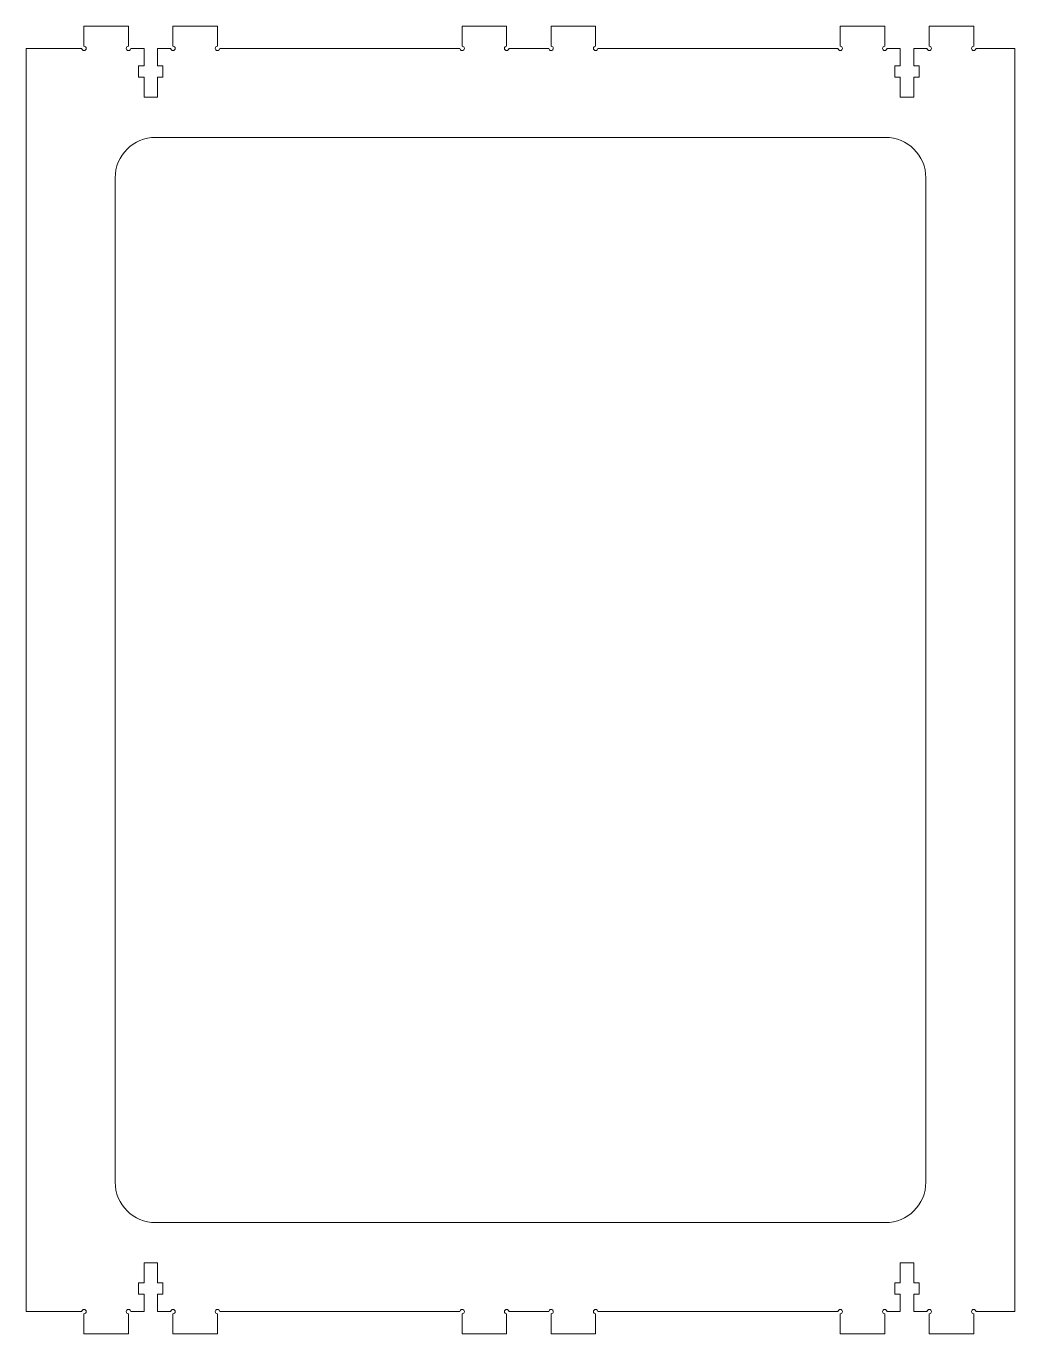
# Model space of a CAD drawing. Header units: millimetres. Extents: x -299 to 275, y -145 to 149.
# Drawn here: x -299 to -76.8, y -145 to 149 of the extents above; entities that cross this region are included whole.
import ezdxf

# ---------------------------------------------------------------- set-up
doc = ezdxf.new("R2010")
doc.units = ezdxf.units.MM
doc.header["$MEASUREMENT"] = 0
doc.layers.add('Layer 1', color=7, linetype='Continuous')

msp = doc.modelspace()

# ---------------------------------------------------------------- linework, layer by layer
at = {"layer": 'Layer 1', "color": 250, "lineweight": 9}
for points, knots in [([(-76.7589, 144), (-76.7589, 144), (-76.7589, -140), (-76.7589, -140), (-76.7589, -140), (-76.7589, -140), (-83, -140), (-83, -140), (-83, -140), (-83, -140), (-84, -140), (-84, -140), (-84, -140), (-84, -140), (-85.5, -140), (-85.5, -140), (-85.5, -140), (-85.5, -139.7239), (-85.7239, -139.5), (-86, -139.5), (-86, -139.5), (-86.2761, -139.5), (-86.5, -139.7239), (-86.5, -140), (-86.5, -140), (-86.5, -140.2761), (-86.2761, -140.5), (-86, -140.5), (-86, -140.5), (-86, -140.5), (-86, -145), (-86, -145), (-86, -145), (-86, -145), (-96, -145), (-96, -145), (-96, -145), (-96, -145), (-96, -140.5), (-96, -140.5), (-96, -140.5), (-95.7239, -140.5), (-95.5, -140.2761), (-95.5, -140), (-95.5, -140), (-95.5, -139.7239), (-95.7239, -139.5), (-96, -139.5), (-96, -139.5), (-96.2761, -139.5), (-96.5, -139.7239), (-96.5, -140), (-96.5, -140), (-96.5, -140), (-99.5, -140), (-99.5, -140), (-99.5, -140), (-99.5, -140), (-99.5, -136.0553), (-99.5, -136.0553), (-99.5, -136.0553), (-99.5, -136.0553), (-98.25, -136.0553), (-98.25, -136.0553), (-98.25, -136.0553), (-98.25, -136.0553), (-98.25, -133.5553), (-98.25, -133.5553), (-98.25, -133.5553), (-98.25, -133.5553), (-99.5, -133.5553), (-99.5, -133.5553), (-99.5, -133.5553), (-99.5, -133.5553), (-99.5, -129), (-99.5, -129), (-99.5, -129), (-99.5, -129), (-102.5, -129), (-102.5, -129), (-102.5, -129), (-102.5, -129), (-102.5, -133.5553), (-102.5, -133.5553), (-102.5, -133.5553), (-102.5, -133.5553), (-103.75, -133.5553), (-103.75, -133.5553), (-103.75, -133.5553), (-103.75, -133.5553), (-103.75, -136.0553), (-103.75, -136.0553), (-103.75, -136.0553), (-103.75, -136.0553), (-102.5, -136.0553), (-102.5, -136.0553), (-102.5, -136.0553), (-102.5, -136.0553), (-102.5, -140), (-102.5, -140), (-102.5, -140), (-102.5, -140), (-105.5, -140), (-105.5, -140), (-105.5, -140), (-105.5, -139.7239), (-105.7239, -139.5), (-106, -139.5), (-106, -139.5), (-106.2761, -139.5), (-106.5, -139.7239), (-106.5, -140), (-106.5, -140), (-106.5, -140.2761), (-106.2761, -140.5), (-106, -140.5), (-106, -140.5), (-106, -140.5), (-106, -145), (-106, -145), (-106, -145), (-106, -145), (-116, -145), (-116, -145), (-116, -145), (-116, -145), (-116, -140.5), (-116, -140.5), (-116, -140.5), (-115.7239, -140.5), (-115.5, -140.2761), (-115.5, -140), (-115.5, -140), (-115.5, -139.7239), (-115.7239, -139.5), (-116, -139.5), (-116, -139.5), (-116.2761, -139.5), (-116.5, -139.7239), (-116.5, -140), (-116.5, -140), (-116.5, -140), (-119, -140), (-119, -140), (-119, -140), (-119, -140), (-168, -140), (-168, -140), (-168, -140), (-168, -140), (-169, -140), (-169, -140), (-169, -140), (-169, -140), (-170.5, -140), (-170.5, -140), (-170.5, -140), (-170.5, -139.7239), (-170.7239, -139.5), (-171, -139.5), (-171, -139.5), (-171.2761, -139.5), (-171.5, -139.7239), (-171.5, -140), (-171.5, -140), (-171.5, -140.2761), (-171.2761, -140.5), (-171, -140.5), (-171, -140.5), (-171, -140.5), (-171, -145), (-171, -145), (-171, -145), (-171, -145), (-181, -145), (-181, -145), (-181, -145), (-181, -145), (-181, -140.5), (-181, -140.5), (-181, -140.5), (-180.7239, -140.5), (-180.5, -140.2761), (-180.5, -140), (-180.5, -140), (-180.5, -139.7239), (-180.7239, -139.5), (-181, -139.5), (-181, -139.5), (-181.2761, -139.5), (-181.5, -139.7239), (-181.5, -140), (-181.5, -140), (-181.5, -140), (-183, -140), (-183, -140), (-183, -140), (-183, -140), (-184.5, -140), (-184.5, -140), (-184.5, -140), (-184.5, -140), (-187.5, -140), (-187.5, -140), (-187.5, -140), (-187.5, -140), (-189, -140), (-189, -140), (-189, -140), (-189, -140), (-190.5, -140), (-190.5, -140), (-190.5, -140), (-190.5, -139.7239), (-190.7239, -139.5), (-191, -139.5), (-191, -139.5), (-191.2761, -139.5), (-191.5, -139.7239), (-191.5, -140), (-191.5, -140), (-191.5, -140.2761), (-191.2761, -140.5), (-191, -140.5), (-191, -140.5), (-191, -140.5), (-191, -145), (-191, -145), (-191, -145), (-191, -145), (-201, -145), (-201, -145), (-201, -145), (-201, -145), (-201, -140.5), (-201, -140.5), (-201, -140.5), (-200.7239, -140.5), (-200.5, -140.2761), (-200.5, -140), (-200.5, -140), (-200.5, -139.7239), (-200.7239, -139.5), (-201, -139.5), (-201, -139.5), (-201.2761, -139.5), (-201.5, -139.7239), (-201.5, -140), (-201.5, -140), (-201.5, -140), (-204, -140), (-204, -140), (-204, -140), (-204, -140), (-253, -140), (-253, -140), (-253, -140), (-253, -140), (-254, -140), (-254, -140), (-254, -140), (-254, -140), (-255.5, -140), (-255.5, -140), (-255.5, -140), (-255.5, -139.7239), (-255.7239, -139.5), (-256, -139.5), (-256, -139.5), (-256.2761, -139.5), (-256.5, -139.7239), (-256.5, -140), (-256.5, -140), (-256.5, -140.2761), (-256.2761, -140.5), (-256, -140.5), (-256, -140.5), (-256, -140.5), (-256, -145), (-256, -145), (-256, -145), (-256, -145), (-266, -145), (-266, -145), (-266, -145), (-266, -145), (-266, -140.5), (-266, -140.5), (-266, -140.5), (-265.7239, -140.5), (-265.5, -140.2761), (-265.5, -140), (-265.5, -140), (-265.5, -139.7239), (-265.7239, -139.5), (-266, -139.5), (-266, -139.5), (-266.2761, -139.5), (-266.5, -139.7239), (-266.5, -140), (-266.5, -140), (-266.5, -140), (-269.5, -140), (-269.5, -140), (-269.5, -140), (-269.5, -140), (-269.5, -136.0553), (-269.5, -136.0553), (-269.5, -136.0553), (-269.5, -136.0553), (-268.25, -136.0553), (-268.25, -136.0553), (-268.25, -136.0553), (-268.25, -136.0553), (-268.25, -133.5553), (-268.25, -133.5553), (-268.25, -133.5553), (-268.25, -133.5553), (-269.5, -133.5553), (-269.5, -133.5553), (-269.5, -133.5553), (-269.5, -133.5553), (-269.5, -129), (-269.5, -129), (-269.5, -129), (-269.5, -129), (-272.5, -129), (-272.5, -129), (-272.5, -129), (-272.5, -129), (-272.5, -133.5553), (-272.5, -133.5553), (-272.5, -133.5553), (-272.5, -133.5553), (-273.75, -133.5553), (-273.75, -133.5553), (-273.75, -133.5553), (-273.75, -133.5553), (-273.75, -136.0553), (-273.75, -136.0553), (-273.75, -136.0553), (-273.75, -136.0553), (-272.5, -136.0553), (-272.5, -136.0553), (-272.5, -136.0553), (-272.5, -136.0553), (-272.5, -140), (-272.5, -140), (-272.5, -140), (-272.5, -140), (-275.5, -140), (-275.5, -140), (-275.5, -140), (-275.5, -139.7239), (-275.7239, -139.5), (-276, -139.5), (-276, -139.5), (-276.2761, -139.5), (-276.5, -139.7239), (-276.5, -140), (-276.5, -140), (-276.5, -140.2761), (-276.2761, -140.5), (-276, -140.5), (-276, -140.5), (-276, -140.5), (-276, -145), (-276, -145), (-276, -145), (-276, -145), (-286, -145), (-286, -145), (-286, -145), (-286, -145), (-286, -140.5), (-286, -140.5), (-286, -140.5), (-285.7239, -140.5), (-285.5, -140.2761), (-285.5, -140), (-285.5, -140), (-285.5, -139.7239), (-285.7239, -139.5), (-286, -139.5), (-286, -139.5), (-286.2761, -139.5), (-286.5, -139.7239), (-286.5, -140), (-286.5, -140), (-286.5, -140), (-289, -140), (-289, -140), (-289, -140), (-289, -140), (-299, -140), (-299, -140), (-299, -140), (-299, -140), (-299, 144), (-299, 144), (-299, 144), (-299, 144), (-289, 144), (-289, 144), (-289, 144), (-289, 144), (-286.5, 144), (-286.5, 144), (-286.5, 144), (-286.5, 143.7239), (-286.2761, 143.5), (-286, 143.5), (-286, 143.5), (-285.7239, 143.5), (-285.5, 143.7239), (-285.5, 144), (-285.5, 144), (-285.5, 144.2761), (-285.7239, 144.5), (-286, 144.5), (-286, 144.5), (-286, 144.5), (-286, 149), (-286, 149), (-286, 149), (-286, 149), (-276, 149), (-276, 149), (-276, 149), (-276, 149), (-276, 144.5), (-276, 144.5), (-276, 144.5), (-276.2761, 144.5), (-276.5, 144.2761), (-276.5, 144), (-276.5, 144), (-276.5, 143.7239), (-276.2761, 143.5), (-276, 143.5), (-276, 143.5), (-275.7239, 143.5), (-275.5, 143.7239), (-275.5, 144), (-275.5, 144), (-275.5, 144), (-272.5, 144), (-272.5, 144), (-272.5, 144), (-272.5, 144), (-272.5, 140.0553), (-272.5, 140.0553), (-272.5, 140.0553), (-272.5, 140.0553), (-273.75, 140.0553), (-273.75, 140.0553), (-273.75, 140.0553), (-273.75, 140.0553), (-273.75, 137.5553), (-273.75, 137.5553), (-273.75, 137.5553), (-273.75, 137.5553), (-272.5, 137.5553), (-272.5, 137.5553), (-272.5, 137.5553), (-272.5, 137.5553), (-272.5, 133), (-272.5, 133), (-272.5, 133), (-272.5, 133), (-269.5, 133), (-269.5, 133), (-269.5, 133), (-269.5, 133), (-269.5, 137.5553), (-269.5, 137.5553), (-269.5, 137.5553), (-269.5, 137.5553), (-268.25, 137.5553), (-268.25, 137.5553), (-268.25, 137.5553), (-268.25, 137.5553), (-268.25, 140.0553), (-268.25, 140.0553), (-268.25, 140.0553), (-268.25, 140.0553), (-269.5, 140.0553), (-269.5, 140.0553), (-269.5, 140.0553), (-269.5, 140.0553), (-269.5, 144), (-269.5, 144), (-269.5, 144), (-269.5, 144), (-266.5, 144), (-266.5, 144), (-266.5, 144), (-266.5, 143.7239), (-266.2761, 143.5), (-266, 143.5), (-266, 143.5), (-265.7239, 143.5), (-265.5, 143.7239), (-265.5, 144), (-265.5, 144), (-265.5, 144.2761), (-265.7239, 144.5), (-266, 144.5), (-266, 144.5), (-266, 144.5), (-266, 149), (-266, 149), (-266, 149), (-266, 149), (-256, 149), (-256, 149), (-256, 149), (-256, 149), (-256, 144.5), (-256, 144.5), (-256, 144.5), (-256.2761, 144.5), (-256.5, 144.2761), (-256.5, 144), (-256.5, 144), (-256.5, 143.7239), (-256.2761, 143.5), (-256, 143.5), (-256, 143.5), (-255.7239, 143.5), (-255.5, 143.7239), (-255.5, 144), (-255.5, 144), (-255.5, 144), (-254, 144), (-254, 144), (-254, 144), (-254, 144), (-253, 144), (-253, 144), (-253, 144), (-253, 144), (-204, 144), (-204, 144), (-204, 144), (-204, 144), (-201.5, 144), (-201.5, 144), (-201.5, 144), (-201.5, 143.7239), (-201.2761, 143.5), (-201, 143.5), (-201, 143.5), (-200.7239, 143.5), (-200.5, 143.7239), (-200.5, 144), (-200.5, 144), (-200.5, 144.2761), (-200.7239, 144.5), (-201, 144.5), (-201, 144.5), (-201, 144.5), (-201, 149), (-201, 149), (-201, 149), (-201, 149), (-191, 149), (-191, 149), (-191, 149), (-191, 149), (-191, 144.5), (-191, 144.5), (-191, 144.5), (-191.2761, 144.5), (-191.5, 144.2761), (-191.5, 144), (-191.5, 144), (-191.5, 143.7239), (-191.2761, 143.5), (-191, 143.5), (-191, 143.5), (-190.7239, 143.5), (-190.5, 143.7239), (-190.5, 144), (-190.5, 144), (-190.5, 144), (-189, 144), (-189, 144), (-189, 144), (-189, 144), (-187.5, 144), (-187.5, 144), (-187.5, 144), (-187.5, 144), (-184.5, 144), (-184.5, 144), (-184.5, 144), (-184.5, 144), (-183, 144), (-183, 144), (-183, 144), (-183, 144), (-181.5, 144), (-181.5, 144), (-181.5, 144), (-181.5, 143.7239), (-181.2761, 143.5), (-181, 143.5), (-181, 143.5), (-180.7239, 143.5), (-180.5, 143.7239), (-180.5, 144), (-180.5, 144), (-180.5, 144.2761), (-180.7239, 144.5), (-181, 144.5), (-181, 144.5), (-181, 144.5), (-181, 149), (-181, 149), (-181, 149), (-181, 149), (-171, 149), (-171, 149), (-171, 149), (-171, 149), (-171, 144.5), (-171, 144.5), (-171, 144.5), (-171.2761, 144.5), (-171.5, 144.2761), (-171.5, 144), (-171.5, 144), (-171.5, 143.7239), (-171.2761, 143.5), (-171, 143.5), (-171, 143.5), (-170.7239, 143.5), (-170.5, 143.7239), (-170.5, 144), (-170.5, 144), (-170.5, 144), (-169, 144), (-169, 144), (-169, 144), (-169, 144), (-168, 144), (-168, 144), (-168, 144), (-168, 144), (-119, 144), (-119, 144), (-119, 144), (-119, 144), (-116.5, 144), (-116.5, 144), (-116.5, 144), (-116.5, 143.7239), (-116.2761, 143.5), (-116, 143.5), (-116, 143.5), (-115.7239, 143.5), (-115.5, 143.7239), (-115.5, 144), (-115.5, 144), (-115.5, 144.2761), (-115.7239, 144.5), (-116, 144.5), (-116, 144.5), (-116, 144.5), (-116, 149), (-116, 149), (-116, 149), (-116, 149), (-106, 149), (-106, 149), (-106, 149), (-106, 149), (-106, 144.5), (-106, 144.5), (-106, 144.5), (-106.2761, 144.5), (-106.5, 144.2761), (-106.5, 144), (-106.5, 144), (-106.5, 143.7239), (-106.2761, 143.5), (-106, 143.5), (-106, 143.5), (-105.7239, 143.5), (-105.5, 143.7239), (-105.5, 144), (-105.5, 144), (-105.5, 144), (-102.5, 144), (-102.5, 144), (-102.5, 144), (-102.5, 144), (-102.5, 140.0553), (-102.5, 140.0553), (-102.5, 140.0553), (-102.5, 140.0553), (-103.75, 140.0553), (-103.75, 140.0553), (-103.75, 140.0553), (-103.75, 140.0553), (-103.75, 137.5553), (-103.75, 137.5553), (-103.75, 137.5553), (-103.75, 137.5553), (-102.5, 137.5553), (-102.5, 137.5553), (-102.5, 137.5553), (-102.5, 137.5553), (-102.5, 133), (-102.5, 133), (-102.5, 133), (-102.5, 133), (-99.5, 133), (-99.5, 133), (-99.5, 133), (-99.5, 133), (-99.5, 137.5553), (-99.5, 137.5553), (-99.5, 137.5553), (-99.5, 137.5553), (-98.25, 137.5553), (-98.25, 137.5553), (-98.25, 137.5553), (-98.25, 137.5553), (-98.25, 140.0553), (-98.25, 140.0553), (-98.25, 140.0553), (-98.25, 140.0553), (-99.5, 140.0553), (-99.5, 140.0553), (-99.5, 140.0553), (-99.5, 140.0553), (-99.5, 144), (-99.5, 144), (-99.5, 144), (-99.5, 144), (-96.5, 144), (-96.5, 144), (-96.5, 144), (-96.5, 143.7239), (-96.2761, 143.5), (-96, 143.5), (-96, 143.5), (-95.7239, 143.5), (-95.5, 143.7239), (-95.5, 144), (-95.5, 144), (-95.5, 144.2761), (-95.7239, 144.5), (-96, 144.5), (-96, 144.5), (-96, 144.5), (-96, 149), (-96, 149), (-96, 149), (-96, 149), (-86, 149), (-86, 149), (-86, 149), (-86, 149), (-86, 144.5), (-86, 144.5), (-86, 144.5), (-86.2761, 144.5), (-86.5, 144.2761), (-86.5, 144), (-86.5, 144), (-86.5, 143.7239), (-86.2761, 143.5), (-86, 143.5), (-86, 143.5), (-85.7239, 143.5), (-85.5, 143.7239), (-85.5, 144), (-85.5, 144), (-85.5, 144), (-84, 144), (-84, 144), (-84, 144), (-84, 144), (-83, 144), (-83, 144), (-83, 144), (-83, 144), (-76.7589, 144), (-76.7589, 144)], [0, 0, 0, 0, 0.00505051, 0.00505051, 0.00505051, 0.00505051, 0.01010101, 0.01010101, 0.01010101, 0.01010101, 0.01515152, 0.01515152, 0.01515152, 0.01515152, 0.02020202, 0.02020202, 0.02020202, 0.02020202, 0.02525253, 0.02525253, 0.02525253, 0.02525253, 0.03030303, 0.03030303, 0.03030303, 0.03030303, 0.03535354, 0.03535354, 0.03535354, 0.03535354, 0.04040404, 0.04040404, 0.04040404, 0.04040404, 0.04545455, 0.04545455, 0.04545455, 0.04545455, 0.05050505, 0.05050505, 0.05050505, 0.05050505, 0.05555556, 0.05555556, 0.05555556, 0.05555556, 0.06060606, 0.06060606, 0.06060606, 0.06060606, 0.06565657, 0.06565657, 0.06565657, 0.06565657, 0.07070707, 0.07070707, 0.07070707, 0.07070707, 0.07575758, 0.07575758, 0.07575758, 0.07575758, 0.08080808, 0.08080808, 0.08080808, 0.08080808, 0.08585859, 0.08585859, 0.08585859, 0.08585859, 0.09090909, 0.09090909, 0.09090909, 0.09090909, 0.0959596, 0.0959596, 0.0959596, 0.0959596, 0.1010101, 0.1010101, 0.1010101, 0.1010101, 0.10606061, 0.10606061, 0.10606061, 0.10606061, 0.11111111, 0.11111111, 0.11111111, 0.11111111, 0.11616162, 0.11616162, 0.11616162, 0.11616162, 0.12121212, 0.12121212, 0.12121212, 0.12121212, 0.12626263, 0.12626263, 0.12626263, 0.12626263, 0.13131313, 0.13131313, 0.13131313, 0.13131313, 0.13636364, 0.13636364, 0.13636364, 0.13636364, 0.14141414, 0.14141414, 0.14141414, 0.14141414, 0.14646465, 0.14646465, 0.14646465, 0.14646465, 0.15151515, 0.15151515, 0.15151515, 0.15151515, 0.15656566, 0.15656566, 0.15656566, 0.15656566, 0.16161616, 0.16161616, 0.16161616, 0.16161616, 0.16666667, 0.16666667, 0.16666667, 0.16666667, 0.17171717, 0.17171717, 0.17171717, 0.17171717, 0.17676768, 0.17676768, 0.17676768, 0.17676768, 0.18181818, 0.18181818, 0.18181818, 0.18181818, 0.18686869, 0.18686869, 0.18686869, 0.18686869, 0.19191919, 0.19191919, 0.19191919, 0.19191919, 0.1969697, 0.1969697, 0.1969697, 0.1969697, 0.2020202, 0.2020202, 0.2020202, 0.2020202, 0.20707071, 0.20707071, 0.20707071, 0.20707071, 0.21212121, 0.21212121, 0.21212121, 0.21212121, 0.21717172, 0.21717172, 0.21717172, 0.21717172, 0.22222222, 0.22222222, 0.22222222, 0.22222222, 0.22727273, 0.22727273, 0.22727273, 0.22727273, 0.23232323, 0.23232323, 0.23232323, 0.23232323, 0.23737374, 0.23737374, 0.23737374, 0.23737374, 0.24242424, 0.24242424, 0.24242424, 0.24242424, 0.24747475, 0.24747475, 0.24747475, 0.24747475, 0.25252525, 0.25252525, 0.25252525, 0.25252525, 0.25757576, 0.25757576, 0.25757576, 0.25757576, 0.26262626, 0.26262626, 0.26262626, 0.26262626, 0.26767677, 0.26767677, 0.26767677, 0.26767677, 0.27272727, 0.27272727, 0.27272727, 0.27272727, 0.27777778, 0.27777778, 0.27777778, 0.27777778, 0.28282828, 0.28282828, 0.28282828, 0.28282828, 0.28787879, 0.28787879, 0.28787879, 0.28787879, 0.29292929, 0.29292929, 0.29292929, 0.29292929, 0.2979798, 0.2979798, 0.2979798, 0.2979798, 0.3030303, 0.3030303, 0.3030303, 0.3030303, 0.30808081, 0.30808081, 0.30808081, 0.30808081, 0.31313131, 0.31313131, 0.31313131, 0.31313131, 0.31818182, 0.31818182, 0.31818182, 0.31818182, 0.32323232, 0.32323232, 0.32323232, 0.32323232, 0.32828283, 0.32828283, 0.32828283, 0.32828283, 0.33333333, 0.33333333, 0.33333333, 0.33333333, 0.33838384, 0.33838384, 0.33838384, 0.33838384, 0.34343434, 0.34343434, 0.34343434, 0.34343434, 0.34848485, 0.34848485, 0.34848485, 0.34848485, 0.35353535, 0.35353535, 0.35353535, 0.35353535, 0.35858586, 0.35858586, 0.35858586, 0.35858586, 0.36363636, 0.36363636, 0.36363636, 0.36363636, 0.36868687, 0.36868687, 0.36868687, 0.36868687, 0.37373737, 0.37373737, 0.37373737, 0.37373737, 0.37878788, 0.37878788, 0.37878788, 0.37878788, 0.38383838, 0.38383838, 0.38383838, 0.38383838, 0.38888889, 0.38888889, 0.38888889, 0.38888889, 0.39393939, 0.39393939, 0.39393939, 0.39393939, 0.3989899, 0.3989899, 0.3989899, 0.3989899, 0.4040404, 0.4040404, 0.4040404, 0.4040404, 0.40909091, 0.40909091, 0.40909091, 0.40909091, 0.41414141, 0.41414141, 0.41414141, 0.41414141, 0.41919192, 0.41919192, 0.41919192, 0.41919192, 0.42424242, 0.42424242, 0.42424242, 0.42424242, 0.42929293, 0.42929293, 0.42929293, 0.42929293, 0.43434343, 0.43434343, 0.43434343, 0.43434343, 0.43939394, 0.43939394, 0.43939394, 0.43939394, 0.44444444, 0.44444444, 0.44444444, 0.44444444, 0.44949495, 0.44949495, 0.44949495, 0.44949495, 0.45454545, 0.45454545, 0.45454545, 0.45454545, 0.45959596, 0.45959596, 0.45959596, 0.45959596, 0.46464646, 0.46464646, 0.46464646, 0.46464646, 0.46969697, 0.46969697, 0.46969697, 0.46969697, 0.47474747, 0.47474747, 0.47474747, 0.47474747, 0.47979798, 0.47979798, 0.47979798, 0.47979798, 0.48484848, 0.48484848, 0.48484848, 0.48484848, 0.48989899, 0.48989899, 0.48989899, 0.48989899, 0.49494949, 0.49494949, 0.49494949, 0.49494949, 0.5, 0.5, 0.5, 0.5, 0.50505051, 0.50505051, 0.50505051, 0.50505051, 0.51010101, 0.51010101, 0.51010101, 0.51010101, 0.51515152, 0.51515152, 0.51515152, 0.51515152, 0.52020202, 0.52020202, 0.52020202, 0.52020202, 0.52525253, 0.52525253, 0.52525253, 0.52525253, 0.53030303, 0.53030303, 0.53030303, 0.53030303, 0.53535354, 0.53535354, 0.53535354, 0.53535354, 0.54040404, 0.54040404, 0.54040404, 0.54040404, 0.54545455, 0.54545455, 0.54545455, 0.54545455, 0.55050505, 0.55050505, 0.55050505, 0.55050505, 0.55555556, 0.55555556, 0.55555556, 0.55555556, 0.56060606, 0.56060606, 0.56060606, 0.56060606, 0.56565657, 0.56565657, 0.56565657, 0.56565657, 0.57070707, 0.57070707, 0.57070707, 0.57070707, 0.57575758, 0.57575758, 0.57575758, 0.57575758, 0.58080808, 0.58080808, 0.58080808, 0.58080808, 0.58585859, 0.58585859, 0.58585859, 0.58585859, 0.59090909, 0.59090909, 0.59090909, 0.59090909, 0.5959596, 0.5959596, 0.5959596, 0.5959596, 0.6010101, 0.6010101, 0.6010101, 0.6010101, 0.60606061, 0.60606061, 0.60606061, 0.60606061, 0.61111111, 0.61111111, 0.61111111, 0.61111111, 0.61616162, 0.61616162, 0.61616162, 0.61616162, 0.62121212, 0.62121212, 0.62121212, 0.62121212, 0.62626263, 0.62626263, 0.62626263, 0.62626263, 0.63131313, 0.63131313, 0.63131313, 0.63131313, 0.63636364, 0.63636364, 0.63636364, 0.63636364, 0.64141414, 0.64141414, 0.64141414, 0.64141414, 0.64646465, 0.64646465, 0.64646465, 0.64646465, 0.65151515, 0.65151515, 0.65151515, 0.65151515, 0.65656566, 0.65656566, 0.65656566, 0.65656566, 0.66161616, 0.66161616, 0.66161616, 0.66161616, 0.66666667, 0.66666667, 0.66666667, 0.66666667, 0.67171717, 0.67171717, 0.67171717, 0.67171717, 0.67676768, 0.67676768, 0.67676768, 0.67676768, 0.68181818, 0.68181818, 0.68181818, 0.68181818, 0.68686869, 0.68686869, 0.68686869, 0.68686869, 0.69191919, 0.69191919, 0.69191919, 0.69191919, 0.6969697, 0.6969697, 0.6969697, 0.6969697, 0.7020202, 0.7020202, 0.7020202, 0.7020202, 0.70707071, 0.70707071, 0.70707071, 0.70707071, 0.71212121, 0.71212121, 0.71212121, 0.71212121, 0.71717172, 0.71717172, 0.71717172, 0.71717172, 0.72222222, 0.72222222, 0.72222222, 0.72222222, 0.72727273, 0.72727273, 0.72727273, 0.72727273, 0.73232323, 0.73232323, 0.73232323, 0.73232323, 0.73737374, 0.73737374, 0.73737374, 0.73737374, 0.74242424, 0.74242424, 0.74242424, 0.74242424, 0.74747475, 0.74747475, 0.74747475, 0.74747475, 0.75252525, 0.75252525, 0.75252525, 0.75252525, 0.75757576, 0.75757576, 0.75757576, 0.75757576, 0.76262626, 0.76262626, 0.76262626, 0.76262626, 0.76767677, 0.76767677, 0.76767677, 0.76767677, 0.77272727, 0.77272727, 0.77272727, 0.77272727, 0.77777778, 0.77777778, 0.77777778, 0.77777778, 0.78282828, 0.78282828, 0.78282828, 0.78282828, 0.78787879, 0.78787879, 0.78787879, 0.78787879, 0.79292929, 0.79292929, 0.79292929, 0.79292929, 0.7979798, 0.7979798, 0.7979798, 0.7979798, 0.8030303, 0.8030303, 0.8030303, 0.8030303, 0.80808081, 0.80808081, 0.80808081, 0.80808081, 0.81313131, 0.81313131, 0.81313131, 0.81313131, 0.81818182, 0.81818182, 0.81818182, 0.81818182, 0.82323232, 0.82323232, 0.82323232, 0.82323232, 0.82828283, 0.82828283, 0.82828283, 0.82828283, 0.83333333, 0.83333333, 0.83333333, 0.83333333, 0.83838384, 0.83838384, 0.83838384, 0.83838384, 0.84343434, 0.84343434, 0.84343434, 0.84343434, 0.84848485, 0.84848485, 0.84848485, 0.84848485, 0.85353535, 0.85353535, 0.85353535, 0.85353535, 0.85858586, 0.85858586, 0.85858586, 0.85858586, 0.86363636, 0.86363636, 0.86363636, 0.86363636, 0.86868687, 0.86868687, 0.86868687, 0.86868687, 0.87373737, 0.87373737, 0.87373737, 0.87373737, 0.87878788, 0.87878788, 0.87878788, 0.87878788, 0.88383838, 0.88383838, 0.88383838, 0.88383838, 0.88888889, 0.88888889, 0.88888889, 0.88888889, 0.89393939, 0.89393939, 0.89393939, 0.89393939, 0.8989899, 0.8989899, 0.8989899, 0.8989899, 0.9040404, 0.9040404, 0.9040404, 0.9040404, 0.90909091, 0.90909091, 0.90909091, 0.90909091, 0.91414141, 0.91414141, 0.91414141, 0.91414141, 0.91919192, 0.91919192, 0.91919192, 0.91919192, 0.92424242, 0.92424242, 0.92424242, 0.92424242, 0.92929293, 0.92929293, 0.92929293, 0.92929293, 0.93434343, 0.93434343, 0.93434343, 0.93434343, 0.93939394, 0.93939394, 0.93939394, 0.93939394, 0.94444444, 0.94444444, 0.94444444, 0.94444444, 0.94949495, 0.94949495, 0.94949495, 0.94949495, 0.95454545, 0.95454545, 0.95454545, 0.95454545, 0.95959596, 0.95959596, 0.95959596, 0.95959596, 0.96464646, 0.96464646, 0.96464646, 0.96464646, 0.96969697, 0.96969697, 0.96969697, 0.96969697, 0.97474747, 0.97474747, 0.97474747, 0.97474747, 0.97979798, 0.97979798, 0.97979798, 0.97979798, 0.98484848, 0.98484848, 0.98484848, 0.98484848, 0.98989899, 0.98989899, 0.98989899, 0.98989899, 0.99494949, 0.99494949, 0.99494949, 0.99494949, 1, 1, 1, 1]), ([(-279, -110.888), (-279, -110.888), (-279, 114.888), (-279, 114.888), (-279, 114.888), (-279, 119.8996), (-274.8996, 124), (-269.888, 124), (-269.888, 124), (-269.888, 124), (-105.871, 124), (-105.871, 124), (-105.871, 124), (-100.8594, 124), (-96.759, 119.8996), (-96.759, 114.888), (-96.759, 114.888), (-96.759, 114.888), (-96.759, -110.888), (-96.759, -110.888), (-96.759, -110.888), (-96.759, -115.8996), (-100.8594, -120), (-105.871, -120), (-105.871, -120), (-105.871, -120), (-269.888, -120), (-269.888, -120), (-269.888, -120), (-274.8996, -120), (-279, -115.8996), (-279, -110.888)], [0, 0, 0, 0, 0.125, 0.125, 0.125, 0.125, 0.25, 0.25, 0.25, 0.25, 0.375, 0.375, 0.375, 0.375, 0.5, 0.5, 0.5, 0.5, 0.625, 0.625, 0.625, 0.625, 0.75, 0.75, 0.75, 0.75, 0.875, 0.875, 0.875, 0.875, 1, 1, 1, 1])]:
    msp.add_open_spline(points, degree=3, knots=knots, dxfattribs=at)

doc.saveas('drawing.dxf')
